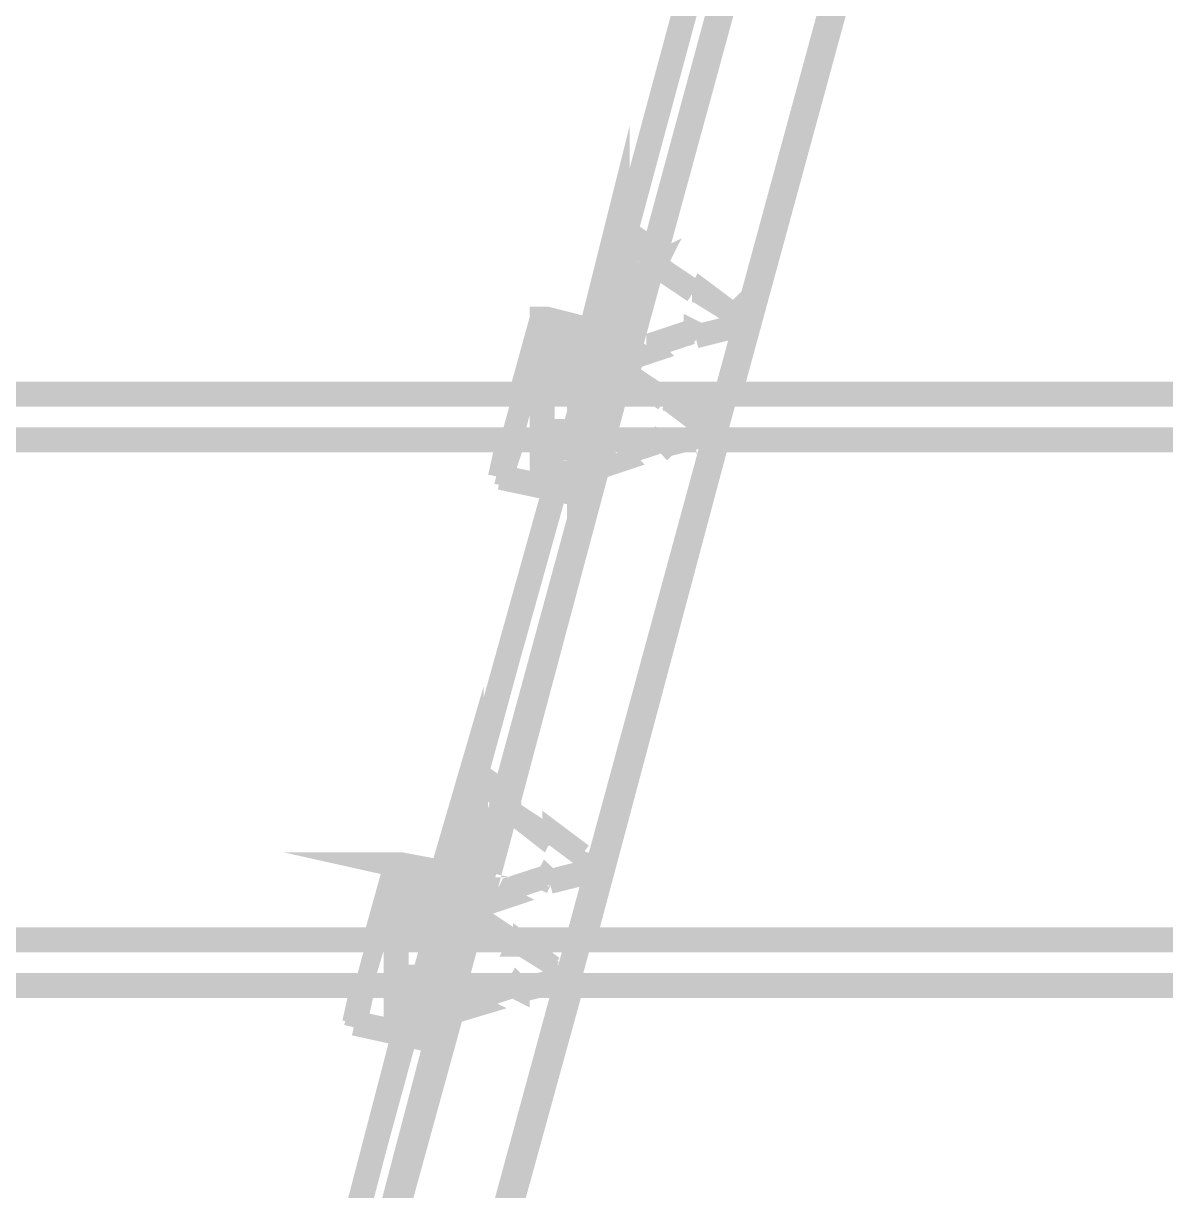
# Model space of a CAD drawing. Extents: x 0.1 to 11.6, y 0.3 to 16.2.
# Drawn here: x 8.5475 to 9.0044, y 11.1363 to 11.6033 of the extents above; entities that cross this region are included whole.
import ezdxf

# ---------------------------------------------------------------- set-up
doc = ezdxf.new("R2010")
doc.units = 0
doc.header["$MEASUREMENT"] = 0

msp = doc.modelspace()

# ---------------------------------------------------------------- linework, layer by layer
at = {"color": 0}
for points, const_width in [([(8.56332, 10.69), (8.93332, 12.0483), (8.93164, 12.0483)], 0.006667), ([(8.97835, 12.0117), (8.61501, 10.675), (8.56168, 10.6883)], 0.006667), ([(8.97835, 12.0117), (8.61501, 10.6733)], 0.006667), ([(8.98167, 12.0133), (8.61664, 10.6767)], 0.006667), ([(8.61664, 10.675), (8.97999, 12.0133)], 0.006667), ([(8.83003, 11.455), (8.98167, 12.0117)], 0.01), ([(8.83003, 11.455), (8.98167, 12.0117)], 0.01), ([(8.90668, 11.9067), (8.78836, 11.47), (8.78836, 11.52), (8.89833, 11.9283)], 0.01), ([(8.90831, 11.9067), (8.785, 11.455)], 0.01), ([(8.77501, 11.4817), (8.785, 11.5217), (8.785, 11.4883)], 0.01), ([(8.78668, 11.5167), (8.78836, 11.52), (8.76335, 11.43)], 0.006667), ([(8.78836, 11.5217), (8.77501, 11.475), (8.77333, 11.475)], 0.006667), ([(8.78836, 11.47), (8.78836, 11.5217), (8.785, 11.5217)], 0.01), ([(8.78836, 11.52), (8.80003, 11.5117)], 0.01), ([(8.78668, 11.4667), (8.78668, 11.5167)], 0.006667), ([(8.78668, 11.5167), (8.80165, 11.5067)], 0.006667), ([(8.80165, 11.5067), (8.80333, 11.51), (8.80003, 11.5084)], 0.006667), ([(8.80003, 11.5117), (8.80333, 11.51)], 0.006667), ([(8.80003, 11.505), (8.80003, 11.5084), (8.815, 11.4983)], 0.006667), ([(8.80165, 11.5067), (8.80003, 11.505)], 0.006667), ([(8.80003, 11.505), (8.815, 11.495)], 0.006667), ([(8.78668, 11.4667), (8.78836, 11.47), (8.77501, 11.4233)], 0.006667), ([(8.815, 11.495), (8.815, 11.4983), (8.81836, 11.4983)], 0.006667), ([(8.81668, 11.495), (8.81836, 11.4983), (8.83165, 11.4883)], 0.006667), ([(8.815, 11.495), (8.81668, 11.495)], 0.006667), ([(8.81668, 11.495), (8.83003, 11.4867)], 0.006667), ([(8.83003, 11.48), (8.83003, 11.4867), (8.83165, 11.4883), (8.83165, 11.4833)], 0.006667), ([(8.77001, 11.4267), (8.78668, 11.4883)], 0.006667), ([(8.77001, 11.415), (8.77001, 11.4267), (8.78836, 11.4883)], 0.006667), ([(8.785, 11.4883), (8.78331, 11.48)], 0.01), ([(8.78331, 11.48), (8.785, 11.4883)], 0.01), ([(8.785, 11.4883), (8.785, 11.47)], 0.006667), ([(8.76665, 11.4167), (8.74001, 11.4217), (8.75667, 11.485)], 0.006667), ([(8.75499, 11.485), (8.74669, 11.455)], 0.01), ([(8.74669, 11.455), (8.75499, 11.485)], 0.01), ([(8.74669, 11.455), (8.75499, 11.4833)], 0.01), ([(8.815, 11.4783), (8.815, 11.4817), (8.81836, 11.48)], 0.006667), ([(8.81668, 11.4767), (8.83003, 11.48), (8.83165, 11.4833), (8.81836, 11.48)], 0.006667), ([(8.77001, 11.4783), (8.75499, 11.4783)], 0.01), ([(8.78331, 11.4783), (8.76665, 11.4167), (8.76833, 11.4167)], 0.006667), ([(8.785, 11.48), (8.76833, 11.4167), (8.76833, 11.425)], 0.006667), ([(8.78331, 11.48), (8.76833, 11.425), (8.76833, 11.4267), (8.77001, 11.4267)], 0.006667), ([(8.76833, 11.4167), (8.785, 11.48)], 0.006667), ([(8.78331, 11.48), (8.76833, 11.4267)], 0.006667), ([(8.77001, 11.415), (8.78836, 11.4783)], 0.006667), ([(8.77333, 11.475), (8.77501, 11.4817)], 0.006667), ([(8.77501, 11.4733), (8.77669, 11.4767), (8.79167, 11.4667)], 0.006667), ([(8.78, 11.455), (8.78668, 11.4783)], 0.01), ([(8.78168, 11.455), (8.78836, 11.4783)], 0.01), ([(8.785, 11.48), (8.78668, 11.48)], 0.01), ([(8.815, 11.4783), (8.80003, 11.4733), (8.80003, 11.4767), (8.815, 11.4817)], 0.006667), ([(8.815, 11.4783), (8.81668, 11.4767)], 0.006667), ([(8.81836, 11.48), (8.81668, 11.4767)], 0.006667), ([(8.76497, 11.47), (8.76497, 11.4717), (8.76497, 11.4733), (8.76335, 11.4733), (8.76167, 11.4733), (8.76167, 11.4717), (8.76167, 11.47), (8.76167, 11.4717), (8.76335, 11.4733), (8.76497, 11.4717), (8.76497, 11.47), (8.76497, 11.4717), (8.76335, 11.4733), (8.76167, 11.4733), (8.76167, 11.4717), (8.76167, 11.47)], 0.006667), ([(8.77333, 11.4233), (8.77333, 11.475)], 0.006667), ([(8.77501, 11.4233), (8.77669, 11.4267), (8.77669, 11.4767)], 0.006667), ([(8.77501, 11.4233), (8.77501, 11.475)], 0.006667), ([(8.77501, 11.4233), (8.77501, 11.4733)], 0.006667), ([(8.77501, 11.4733), (8.78999, 11.4633)], 0.006667), ([(8.80003, 11.4733), (8.80165, 11.4717), (8.78668, 11.4667)], 0.006667), ([(8.78836, 11.47), (8.80333, 11.475), (8.80003, 11.4767)], 0.006667), ([(8.80333, 11.475), (8.80165, 11.4717)], 0.006667), ([(8.76167, 11.47), (8.76335, 11.47), (8.76497, 11.47)], 0.01), ([(8.76167, 11.4717), (8.76167, 11.47)], 0.006667), ([(8.76497, 11.47), (8.76497, 11.4717)], 0.006667), ([(8.785, 11.47), (8.78168, 11.455)], 0.01), ([(8.78331, 11.455), (8.78836, 11.47), (8.785, 11.47)], 0.01), ([(8.78836, 11.4616), (8.78999, 11.4633), (8.79167, 11.4667), (8.78836, 11.465)], 0.006667), ([(8.78836, 11.4616), (8.78836, 11.465), (8.80333, 11.455)], 0.006667), ([(8.75499, 11.46), (8.75499, 11.4583), (8.75499, 11.4567)], 0.01), ([(8.77001, 11.4616), (8.75499, 11.4616)], 0.006667), ([(8.77001, 11.46), (8.77001, 11.4583), (8.77001, 11.4567)], 0.01), ([(8.78836, 11.4616), (8.80333, 11.4517)], 0.006667), ([(8.75499, 11.455), (8.32497, 11.455)], 0.01), ([(8.74669, 11.455), (8.74164, 11.4367)], 0.006667), ([(8.74164, 11.4367), (8.74669, 11.455)], 0.006667), ([(8.74333, 11.4367), (8.74669, 11.455)], 0.006667), ([(8.77001, 11.455), (8.75499, 11.455)], 0.006667), ([(8.77001, 11.455), (8.75499, 11.455)], 0.006667), ([(9.16499, 11.455), (8.77001, 11.455)], 0.01), ([(8.77501, 11.4367), (8.78, 11.455)], 0.006667), ([(8.78168, 11.455), (8.77669, 11.4367)], 0.006667), ([(8.77669, 11.4367), (8.78168, 11.455)], 0.006667), ([(8.78331, 11.455), (8.77832, 11.4367)], 0.006667), ([(8.785, 11.455), (8.78, 11.4367)], 0.006667), ([(8.80333, 11.4517), (8.80333, 11.455), (8.80664, 11.455)], 0.006667), ([(8.80501, 11.4517), (8.80664, 11.455), (8.81999, 11.445)], 0.006667), ([(8.81836, 11.4417), (8.81999, 11.445), (8.81999, 11.44)], 0.006667), ([(8.82497, 11.4367), (8.83003, 11.455)], 0.006667), ([(8.82497, 11.4367), (8.83003, 11.455)], 0.006667), ([(9.39165, 11.4533), (8.30165, 11.4533)], 0.006667), ([(8.80333, 11.4517), (8.80501, 11.4517)], 0.006667), ([(8.80501, 11.4517), (8.81836, 11.4417)], 0.006667), ([(8.77001, 11.4417), (8.75499, 11.4417)], 0.006667), ([(8.77001, 11.44), (8.75499, 11.44)], 0.006667), ([(8.81836, 11.4367), (8.81999, 11.44), (8.80664, 11.435)], 0.006667), ([(8.81836, 11.4417), (8.81836, 11.4367)], 0.006667), ([(8.30165, 11.4383), (9.39165, 11.4383)], 0.006667), ([(8.32667, 11.4367), (8.75499, 11.4367)], 0.01), ([(8.78, 11.4367), (8.72667, 11.2367)], 0.01), ([(8.73833, 11.4217), (8.77001, 11.415), (8.77669, 11.4367)], 0.01), ([(8.73833, 11.4217), (8.74333, 11.4367)], 0.01), ([(8.77001, 11.4383), (8.75499, 11.4383)], 0.006667), ([(8.77001, 11.4383), (8.75499, 11.4383)], 0.006667), ([(8.77001, 11.4383), (8.75499, 11.4383)], 0.006667), ([(8.75499, 11.4367), (8.77001, 11.4367)], 0.006667), ([(8.75499, 11.4367), (8.77001, 11.4367)], 0.006667), ([(8.77001, 11.4367), (9.16499, 11.4367)], 0.01), ([(8.77001, 11.2367), (8.82497, 11.4367)], 0.01), ([(8.77001, 11.415), (8.77501, 11.4367)], 0.01), ([(8.77165, 11.2367), (8.82497, 11.4367)], 0.01), ([(8.77669, 11.4367), (8.77333, 11.4233)], 0.01), ([(8.77832, 11.4367), (8.77501, 11.4233), (8.77333, 11.4233)], 0.01), ([(8.78836, 11.43), (8.78836, 11.4333), (8.80333, 11.4367)], 0.006667), ([(8.80333, 11.435), (8.80333, 11.4367), (8.80664, 11.435)], 0.006667), ([(8.81836, 11.4367), (8.80501, 11.4333)], 0.006667), ([(8.77001, 11.4333), (8.77001, 11.42), (8.75499, 11.42), (8.75499, 11.4333)], 0.01), ([(8.76167, 11.43), (8.76167, 11.4283), (8.76335, 11.4283), (8.76497, 11.4283), (8.76497, 11.43)], 0.01), ([(8.76497, 11.43), (8.76497, 11.4316), (8.76335, 11.4316), (8.76167, 11.4316), (8.76167, 11.43), (8.76335, 11.4316), (8.76497, 11.43), (8.76497, 11.4283), (8.76497, 11.43), (8.76335, 11.4316), (8.76167, 11.4316), (8.76167, 11.43), (8.76167, 11.4283), (8.76167, 11.43)], 0.006667), ([(8.76335, 11.43), (8.76335, 11.4283)], 0.01), ([(8.77669, 11.4267), (8.79167, 11.4316), (8.78836, 11.4333)], 0.006667), ([(8.78836, 11.43), (8.80333, 11.435)], 0.006667), ([(8.79167, 11.4316), (8.78999, 11.4283)], 0.006667), ([(8.80664, 11.435), (8.80501, 11.4333), (8.80333, 11.435)], 0.006667), ([(8.76335, 11.4283), (8.75999, 11.4167)], 0.006667), ([(8.76167, 11.43), (8.76167, 11.4283)], 0.006667), ([(8.76497, 11.4283), (8.76497, 11.43)], 0.006667), ([(8.78836, 11.43), (8.78999, 11.4283), (8.77501, 11.4233)], 0.006667), ([(8.77501, 11.4233), (8.72835, 11.2517), (8.72835, 11.3033), (8.75999, 11.4167)], 0.01), ([(8.73833, 11.4217), (8.74001, 11.4217)], 0.006667), ([(8.77001, 11.4217), (8.75499, 11.4217)], 0.006667), ([(8.715, 11.2633), (8.72667, 11.3033), (8.72667, 11.27)], 0.01), ([(8.72835, 11.3), (8.72835, 11.3033), (8.70335, 11.2116)], 0.006667), ([(8.72835, 11.2517), (8.72835, 11.3033), (8.72667, 11.3033)], 0.01), ([(8.72835, 11.3033), (8.74001, 11.295)], 0.01), ([(8.72835, 11.3033), (8.715, 11.2567), (8.71332, 11.2567)], 0.006667), ([(8.72835, 11.2483), (8.72835, 11.3)], 0.006667), ([(8.72835, 11.3), (8.74333, 11.2884)], 0.006667), ([(8.74333, 11.2884), (8.74333, 11.2917), (8.74164, 11.29)], 0.006667), ([(8.74001, 11.295), (8.74333, 11.2917)], 0.006667), ([(8.74001, 11.2884), (8.74164, 11.29), (8.75667, 11.28)], 0.006667), ([(8.74001, 11.2884), (8.75499, 11.2767), (8.75667, 11.28), (8.75836, 11.2817)], 0.006667), ([(8.74333, 11.2884), (8.74001, 11.2884)], 0.006667), ([(8.75836, 11.2783), (8.75836, 11.2817), (8.77165, 11.2717)], 0.006667), ([(8.75499, 11.2767), (8.75836, 11.2783)], 0.006667), ([(8.75836, 11.2783), (8.77165, 11.2683)], 0.006667), ([(8.72835, 11.2483), (8.72835, 11.2517), (8.715, 11.205)], 0.006667), ([(8.69667, 11.2667), (8.68832, 11.2367)], 0.01), ([(8.68832, 11.2367), (8.69667, 11.2667)], 0.01), ([(8.68832, 11.2367), (8.69667, 11.2667)], 0.01), ([(8.71164, 11.2083), (8.72835, 11.27)], 0.006667), ([(8.71164, 11.1983), (8.71164, 11.2083), (8.72835, 11.27)], 0.006667), ([(8.72667, 11.27), (8.72331, 11.2617)], 0.01), ([(8.72331, 11.2617), (8.72667, 11.27)], 0.01), ([(8.72667, 11.27), (8.72667, 11.2517)], 0.006667), ([(8.77165, 11.2683), (8.77165, 11.2717), (8.77165, 11.265)], 0.006667), ([(8.77165, 11.2683), (8.77165, 11.2617)], 0.006667), ([(8.70833, 11.1983), (8.68001, 11.205), (8.69835, 11.2667)], 0.006667), ([(8.71332, 11.2567), (8.715, 11.2633)], 0.006667), ([(8.72667, 11.2617), (8.72835, 11.2617)], 0.01), ([(8.74001, 11.255), (8.74164, 11.2584), (8.75667, 11.2633)], 0.006667), ([(8.75499, 11.26), (8.75667, 11.2633), (8.75836, 11.2617)], 0.006667), ([(8.77165, 11.2617), (8.77165, 11.265), (8.75836, 11.2617)], 0.006667), ([(8.71164, 11.26), (8.69667, 11.26)], 0.01), ([(8.70665, 11.2533), (8.70503, 11.2533), (8.70665, 11.2533), (8.70665, 11.255), (8.70503, 11.255), (8.70503, 11.2567), (8.70335, 11.255), (8.70167, 11.255), (8.70167, 11.2533), (8.70335, 11.2533), (8.70335, 11.255), (8.70503, 11.255), (8.70665, 11.2533), (8.70665, 11.2517), (8.70503, 11.2533), (8.70503, 11.255), (8.70335, 11.255), (8.70167, 11.2533), (8.70167, 11.2517), (8.70167, 11.2533), (8.70167, 11.2517)], 0.006667), ([(8.72499, 11.2617), (8.70833, 11.1983), (8.71001, 11.1983), (8.71001, 11.2)], 0.006667), ([(8.72667, 11.2617), (8.71001, 11.2), (8.71001, 11.2083), (8.71164, 11.2083)], 0.006667), ([(8.71001, 11.2), (8.72667, 11.2617)], 0.006667), ([(8.72331, 11.2617), (8.71001, 11.2083)], 0.006667), ([(8.71001, 11.2083), (8.72331, 11.2617)], 0.006667), ([(8.71164, 11.1983), (8.72835, 11.26)], 0.006667), ([(8.715, 11.2567), (8.71669, 11.2584), (8.73167, 11.2483)], 0.006667), ([(8.715, 11.2567), (8.715, 11.205), (8.71669, 11.2083), (8.71669, 11.2584)], 0.006667), ([(8.72, 11.2367), (8.72667, 11.26)], 0.01), ([(8.72168, 11.2367), (8.72835, 11.26)], 0.01), ([(8.72835, 11.2517), (8.74333, 11.2567), (8.74164, 11.2584)], 0.006667), ([(8.74001, 11.255), (8.75499, 11.26)], 0.006667), ([(8.75499, 11.26), (8.75836, 11.2584)], 0.006667), ([(8.75836, 11.2617), (8.75836, 11.2584)], 0.006667), ([(8.77165, 11.2617), (8.75836, 11.2584)], 0.006667), ([(8.70167, 11.2533), (8.70167, 11.2517), (8.70335, 11.2517), (8.70503, 11.2517), (8.70503, 11.2533)], 0.01), ([(8.70167, 11.2533), (8.70335, 11.2533)], 0.006667), ([(8.70665, 11.2517), (8.70665, 11.2533)], 0.006667), ([(8.71332, 11.205), (8.71332, 11.2567)], 0.006667), ([(8.715, 11.205), (8.715, 11.2567)], 0.006667), ([(8.715, 11.2567), (8.73167, 11.245)], 0.006667), ([(8.72667, 11.2517), (8.72168, 11.2367)], 0.01), ([(8.72499, 11.2367), (8.72835, 11.2517), (8.72667, 11.2517)], 0.01), ([(8.74001, 11.255), (8.74333, 11.2533), (8.72835, 11.2483)], 0.006667), ([(8.74333, 11.2567), (8.74333, 11.2533)], 0.006667), ([(8.73167, 11.245), (8.73167, 11.2483), (8.72999, 11.2467)], 0.006667), ([(8.74333, 11.2333), (8.72835, 11.2433), (8.72999, 11.2467), (8.74501, 11.2367)], 0.006667), ([(8.73167, 11.245), (8.72835, 11.2433)], 0.006667), ([(8.69667, 11.2416), (8.69667, 11.24), (8.69667, 11.2383)], 0.01), ([(8.71164, 11.2433), (8.69667, 11.2433)], 0.006667), ([(8.71164, 11.2416), (8.71164, 11.24), (8.71164, 11.2383)], 0.01), ([(8.74669, 11.2333), (8.74669, 11.2367), (8.75999, 11.2267)], 0.006667), ([(9.39165, 11.235), (8.35667, 11.235)], 0.006667), ([(8.69667, 11.2367), (8.38336, 11.2367)], 0.01), ([(8.68332, 11.2183), (8.68832, 11.2367)], 0.006667), ([(8.68832, 11.2367), (8.68332, 11.2183)], 0.006667), ([(8.68332, 11.2183), (8.68832, 11.2367)], 0.006667), ([(8.71164, 11.2367), (8.69667, 11.2367)], 0.006667), ([(8.71164, 11.2367), (8.69667, 11.2367)], 0.006667), ([(9.16499, 11.2367), (8.71164, 11.2367)], 0.01), ([(8.72168, 11.2367), (8.71669, 11.2183)], 0.006667), ([(8.71669, 11.2183), (8.72168, 11.2367)], 0.006667), ([(8.71669, 11.2183), (8.72, 11.2367)], 0.006667), ([(8.72499, 11.2367), (8.72, 11.2183)], 0.006667), ([(8.72667, 11.2367), (8.72168, 11.2183)], 0.006667), ([(8.74669, 11.2333), (8.74333, 11.2333), (8.74501, 11.2367), (8.74669, 11.2367)], 0.006667), ([(8.76497, 11.2183), (8.77001, 11.2367)], 0.006667), ([(8.76665, 11.2183), (8.77165, 11.2367)], 0.006667), ([(8.74669, 11.2333), (8.75999, 11.225)], 0.006667), ([(8.75999, 11.225), (8.75999, 11.2267), (8.75999, 11.2217)], 0.006667), ([(8.71164, 11.2233), (8.69667, 11.2233)], 0.006667), ([(8.71164, 11.2217), (8.69667, 11.2217)], 0.006667), ([(8.75999, 11.2183), (8.75999, 11.2217), (8.74669, 11.2183)], 0.006667), ([(8.75999, 11.225), (8.75999, 11.2183)], 0.006667), ([(8.35667, 11.22), (9.39165, 11.22)], 0.006667), ([(8.38499, 11.2183), (8.69667, 11.2183)], 0.01), ([(8.72168, 11.2183), (8.66667, 11.0183)], 0.01), ([(8.68001, 11.2033), (8.71001, 11.1967), (8.71164, 11.1967), (8.71164, 11.1983), (8.71669, 11.2183)], 0.01), ([(8.68001, 11.2033), (8.68332, 11.2183)], 0.01), ([(8.71164, 11.2167), (8.71164, 11.2017), (8.69667, 11.2017), (8.69667, 11.2167)], 0.01), ([(8.71164, 11.22), (8.69667, 11.22)], 0.006667), ([(8.71164, 11.22), (8.69667, 11.22)], 0.006667), ([(8.71164, 11.22), (8.69667, 11.22)], 0.006667), ([(8.69667, 11.2183), (8.71164, 11.2183)], 0.006667), ([(8.69667, 11.2183), (8.71164, 11.2183)], 0.006667), ([(8.71001, 11.1967), (8.71669, 11.2183)], 0.01), ([(8.71164, 11.0183), (8.76665, 11.2183)], 0.01), ([(8.71164, 11.2183), (9.16499, 11.2183)], 0.01), ([(8.71164, 11.0183), (8.76497, 11.2183)], 0.01), ([(8.71669, 11.2183), (8.71332, 11.205)], 0.01), ([(8.72, 11.2183), (8.715, 11.205), (8.71332, 11.205)], 0.01), ([(8.72835, 11.2116), (8.72999, 11.215), (8.74501, 11.22)], 0.006667), ([(8.72835, 11.2116), (8.74333, 11.2167)], 0.006667), ([(8.75999, 11.2183), (8.74669, 11.215)], 0.006667), ([(8.70167, 11.2116), (8.70335, 11.21), (8.70503, 11.21), (8.70503, 11.2116)], 0.01), ([(8.70665, 11.2116), (8.70503, 11.2116), (8.70665, 11.2116), (8.70665, 11.2133), (8.70503, 11.2133), (8.70503, 11.215), (8.70335, 11.215), (8.70335, 11.2133), (8.70167, 11.2133), (8.70167, 11.2116), (8.70335, 11.2116), (8.70335, 11.2133), (8.70503, 11.2133), (8.70665, 11.2116), (8.70665, 11.21), (8.70503, 11.2116), (8.70503, 11.2133), (8.70335, 11.2133), (8.70167, 11.2116), (8.70167, 11.21), (8.70167, 11.2116)], 0.006667), ([(8.70167, 11.2116), (8.70167, 11.21)], 0.006667), ([(8.70335, 11.2116), (8.70335, 11.21)], 0.01), ([(8.70665, 11.21), (8.70665, 11.2116)], 0.006667), ([(8.72835, 11.2116), (8.73167, 11.21), (8.715, 11.205)], 0.006667), ([(8.71669, 11.2083), (8.73167, 11.2133), (8.72999, 11.215)], 0.006667), ([(8.73167, 11.2133), (8.73167, 11.21)], 0.006667), ([(8.715, 11.205), (8.66997, 11.0333), (8.66997, 11.085), (8.69997, 11.2)], 0.01), ([(8.70335, 11.21), (8.69997, 11.2)], 0.006667), ([(8.68001, 11.2033), (8.68001, 11.205)], 0.006667), ([(8.71164, 11.2033), (8.69667, 11.2033)], 0.006667)]:
    msp.add_lwpolyline(points, dxfattribs=dict(at, const_width=const_width))
for points, const_width in [([(8.75499, 11.485), (8.75667, 11.485), (8.78331, 11.4783), (8.785, 11.4783), (8.785, 11.48), (8.785, 11.4883), (8.78668, 11.4883), (8.78836, 11.4883), (8.78836, 11.4783), (8.78668, 11.4783), (8.75499, 11.4833), (8.75499, 11.485)], 0.01), ([(8.75499, 11.46), (8.77001, 11.46), (8.77001, 11.4783), (8.75499, 11.4783), (8.75499, 11.46)], 0.01), ([(8.76497, 11.47), (8.76335, 11.4683), (8.76167, 11.4683), (8.76167, 11.47), (8.76167, 11.4683), (8.76335, 11.4683), (8.76497, 11.4683), (8.76497, 11.47)], 0.01), ([(8.76167, 11.47), (8.76167, 11.4683), (8.76335, 11.4683), (8.76497, 11.4683), (8.76497, 11.47), (8.76497, 11.4717), (8.76335, 11.4717), (8.76167, 11.4717), (8.76167, 11.47)], 0.01), ([(8.75499, 11.4333), (8.77001, 11.4333), (8.77001, 11.435), (8.77001, 11.4367), (8.77001, 11.4383), (8.77001, 11.44), (8.77001, 11.4417), (8.77001, 11.4434), (8.77001, 11.445), (8.77001, 11.4467), (8.77001, 11.4483), (8.77001, 11.45), (8.77001, 11.4517), (8.77001, 11.4533), (8.77001, 11.455), (8.77001, 11.4567), (8.75499, 11.4567), (8.75499, 11.455), (8.75499, 11.4533), (8.75499, 11.4517), (8.75499, 11.45), (8.75499, 11.4483), (8.75499, 11.4467), (8.75499, 11.445), (8.75499, 11.4434), (8.75499, 11.4417), (8.75499, 11.44), (8.75499, 11.4383), (8.75499, 11.4367), (8.75499, 11.435), (8.75499, 11.4333)], 0.01), ([(8.74164, 11.4367), (8.73833, 11.4217), (8.74164, 11.4367)], 0.01), ([(8.76497, 11.4283), (8.76335, 11.4267), (8.76167, 11.4267), (8.76167, 11.4283), (8.76335, 11.4267), (8.76497, 11.4283)], 0.01), ([(8.76167, 11.4283), (8.76167, 11.4267), (8.76335, 11.4267), (8.76497, 11.4267), (8.76497, 11.4283), (8.76497, 11.43), (8.76335, 11.43), (8.76167, 11.43), (8.76167, 11.4283)], 0.01), ([(8.69667, 11.2667), (8.69835, 11.2667), (8.72499, 11.2617), (8.72667, 11.2617), (8.72667, 11.27), (8.72835, 11.27), (8.72835, 11.26), (8.72667, 11.26), (8.69667, 11.2667)], 0.01), ([(8.69667, 11.2416), (8.71164, 11.2416), (8.71164, 11.26), (8.69667, 11.26), (8.69667, 11.2416)], 0.01), ([(8.70167, 11.2517), (8.70167, 11.25), (8.70335, 11.25), (8.70503, 11.25), (8.70665, 11.25), (8.70665, 11.2517), (8.70665, 11.2533), (8.70503, 11.2533), (8.70335, 11.2533), (8.70167, 11.2533), (8.70167, 11.2517)], 0.01), ([(8.70665, 11.2517), (8.70503, 11.2517), (8.70335, 11.2517), (8.70167, 11.2517), (8.70335, 11.2517), (8.70503, 11.2517), (8.70665, 11.2517)], 0.01), ([(8.69667, 11.2167), (8.71164, 11.2167), (8.71164, 11.2183), (8.71164, 11.22), (8.71164, 11.2217), (8.71164, 11.2233), (8.71164, 11.225), (8.71164, 11.2267), (8.71164, 11.2283), (8.71164, 11.23), (8.71164, 11.2317), (8.71164, 11.2333), (8.71164, 11.235), (8.71164, 11.2367), (8.71164, 11.2383), (8.69667, 11.2383), (8.69667, 11.2367), (8.69667, 11.235), (8.69667, 11.2333), (8.69667, 11.2317), (8.69667, 11.23), (8.69667, 11.2283), (8.69667, 11.2267), (8.69667, 11.225), (8.69667, 11.2233), (8.69667, 11.2217), (8.69667, 11.22), (8.69667, 11.2183), (8.69667, 11.2167)], 0.01), ([(8.74669, 11.215), (8.74333, 11.2167), (8.74501, 11.22), (8.74669, 11.2183), (8.74669, 11.215)], 0.006667), ([(8.68332, 11.2183), (8.68001, 11.2033), (8.68332, 11.2183)], 0.01), ([(8.70167, 11.21), (8.70167, 11.2083), (8.70335, 11.2083), (8.70503, 11.2083), (8.70665, 11.21), (8.70503, 11.2116), (8.70335, 11.2116), (8.70167, 11.2116), (8.70167, 11.21)], 0.01), ([(8.70665, 11.21), (8.70503, 11.21), (8.70335, 11.21), (8.70167, 11.21), (8.70335, 11.21), (8.70503, 11.21), (8.70665, 11.21)], 0.01)]:
    msp.add_lwpolyline(points, close=True, dxfattribs=dict(at, const_width=const_width))

doc.saveas('drawing.dxf')
